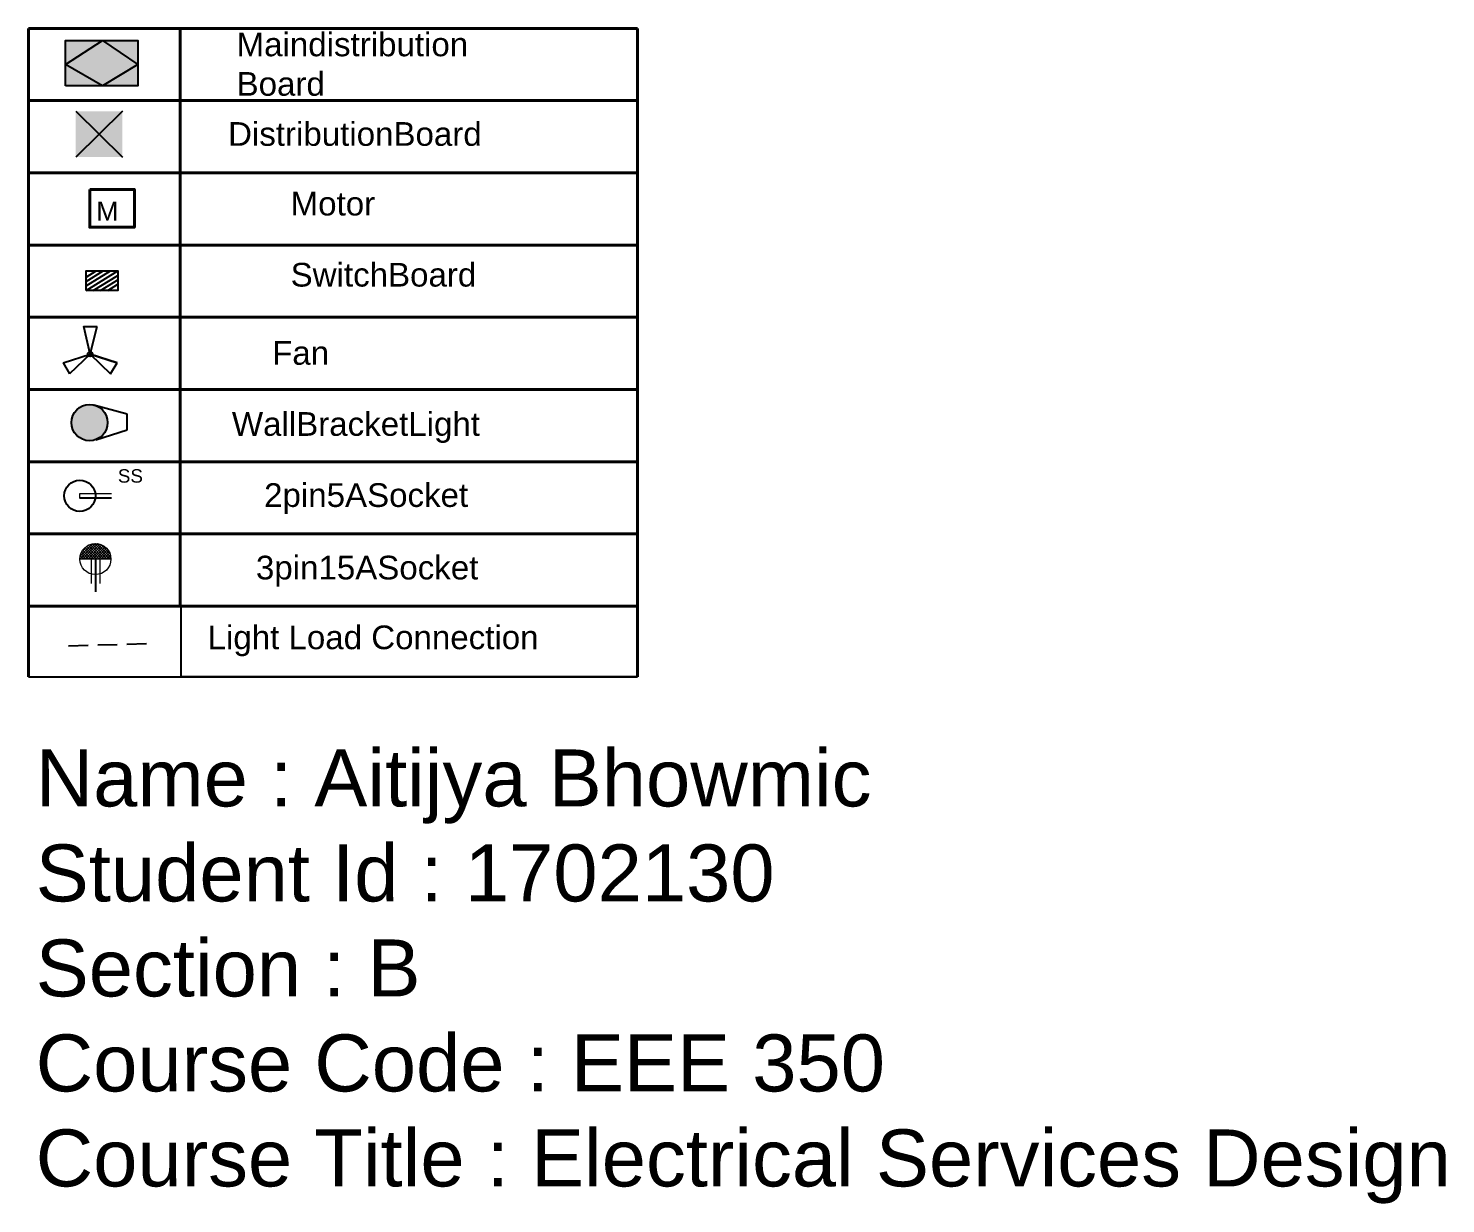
# Model space of a CAD drawing. Header units: inches. Extents: x 2254 to 46109, y 12082 to 26783.
# Drawn here: x 45653.7 to 46108.9, y 25682 to 26059.4 of the extents above; entities that cross this region are included whole.
import ezdxf

# ---------------------------------------------------------------- set-up
doc = ezdxf.new("R2010")
doc.units = ezdxf.units.IN
doc.header["$LTSCALE"] = 5
doc.header["$MEASUREMENT"] = 0
doc.linetypes.add('DASHED2', pattern=[0.375, 0.25, -0.125])
for name, color, linetype in [('CONT-MNR', 96, 'Continuous'), ('Layer1', 7, 'Continuous'), ('LIGHT BULB', 7, 'Continuous'), ('WIRING', 7, 'Continuous')]:
    doc.layers.add(name, color=color, linetype=linetype)
doc.layers.add('dim', color=4, linetype='Continuous', lineweight=18)
doc.layers.add('LIGHT', color=50, linetype='Continuous', lineweight=0)
doc.styles.get("Standard").update_dxf_attribs({"font": 'arial.ttf'})

# ---------------------------------------------------------------- blocks, each defined once
blk = doc.blocks.new('r')
at = {"color": 1, "ltscale": 0.1}
blk.add_line((32734.51, 11226.13), (32724.26, 11226.13), dxfattribs=at)
blk.add_circle((32734.47, 11225.44), 5.03, dxfattribs=at)
at = {"layer": 'dim'}
for p, q in [((32724.26, 11224.8), (32734.51, 11224.8)), ((32734.51, 11224.8), (32734.51, 11226.13))]:
    blk.add_line(p, q, dxfattribs=at)
blk = doc.blocks.new('RE')
at = {"color": 1, "ltscale": 0.1}
blk.add_line((32733.89, 10953.75), (32744.38, 10953.75), dxfattribs=at)
at = {"layer": 'dim', "lineweight": 0}
for p, q in [((32733.89, 10958.68), (32733.89, 10948.68)), ((32733.89, 10955.06), (32741.7, 10955.06)), ((32733.89, 10952.3), (32741.7, 10952.3))]:
    blk.add_line(p, q, dxfattribs=at)
blk.add_circle((32733.89, 10953.68), 5, dxfattribs=at)
at = {"layer": 'LIGHT', "lineweight": 0}
for p, q in [((32728.91, 10954.2), (32733.36, 10958.65)), ((32729.15, 10955.28), (32732.29, 10958.42)), ((32733.89, 10957.11), (32732.51, 10958.49)), ((32733.89, 10957.96), (32733.21, 10958.63)), ((32728.9, 10953.35), (32733.89, 10958.33)), ((32733.89, 10949.54), (32728.95, 10954.47)), ((32729, 10952.61), (32733.89, 10957.49)), ((32733.89, 10950.38), (32729.11, 10955.16)), ((32729.19, 10951.96), (32733.89, 10956.65)), ((32733.89, 10951.22), (32729.34, 10955.77)), ((32729.45, 10951.37), (32733.89, 10955.81)), ((32733.89, 10952.06), (32729.64, 10956.31)), ((32729.77, 10950.85), (32733.89, 10954.97)), ((32733.89, 10952.91), (32729.98, 10956.81)), ((32730.14, 10950.37), (32733.89, 10954.13)), ((32733.89, 10953.75), (32730.38, 10957.25)), ((32733.89, 10954.59), (32730.83, 10957.64)), ((32733.89, 10955.43), (32731.34, 10957.98)), ((32733.89, 10956.27), (32731.89, 10958.27)), ((32733.89, 10948.7), (32728.89, 10953.7)), ((32732.98, 10948.76), (32728.97, 10952.77)), ((32731.73, 10949.17), (32729.38, 10951.52)), ((32730.56, 10949.95), (32733.89, 10953.28)), ((32731.03, 10949.58), (32733.89, 10952.44)), ((32731.55, 10949.26), (32733.89, 10951.6)), ((32732.13, 10949), (32733.89, 10950.76)), ((32732.78, 10948.81), (32733.89, 10949.92)), ((32733.51, 10948.69), (32733.89, 10949.07))]:
    blk.add_line(p, q, dxfattribs=at)

msp = doc.modelspace()

# ---------------------------------------------------------------- hatches: boundary and pattern name
at = {"layer": 'LIGHT BULB'}
h = msp.add_hatch(color=256, dxfattribs=at)
h.set_gradient(color1=(255, 255, 255), color2=(254, 234, 185), tint=1)
h.paths.add_polyline_path([(45673.34, 25926.99, 0.860017), (45675.06, 25938.35), (45674.69, 25938.45, 0.059005), (45673.34, 25938.61, 1)])
at = {"layer": 'WIRING', "lineweight": -3, "ltscale": 5, "true_color": 0x000000}
h = msp.add_hatch(color=18, dxfattribs=at)
h.set_gradient(color1=(255, 255, 255), color2=(254, 234, 185), name='INVCURVED')
h.paths.add_polyline_path([(45688.85, 26047.79), (45677.47, 26055.54), (45665.63, 26047.79), (45677.47, 26040.96)])
h.paths.add_polyline_path([(45688.85, 26055.54), (45677.47, 26055.54), (45688.85, 26047.79)], flags=17)
h.paths.add_polyline_path([(45665.63, 26047.79), (45665.63, 26040.96), (45677.47, 26040.96)], flags=17)
h.paths.add_polyline_path([(45677.47, 26055.54), (45665.63, 26055.54), (45665.63, 26047.79)], flags=17)
h.paths.add_polyline_path([(45688.85, 26047.79), (45677.47, 26040.96), (45688.85, 26040.96)], flags=17)
at = {"layer": 'WIRING', "linetype": 'ByBlock', "lineweight": -3, "ltscale": 5, "true_color": 0x000000}
h = msp.add_hatch(color=18, dxfattribs=at)
h.set_gradient(color1=(255, 255, 255), color2=(254, 234, 185), name='INVCURVED')
h.paths.add_polyline_path([(45683.9, 26032.77), (45676.41, 26032.77), (45676.41, 26025.41)], flags=17)
h.paths.add_polyline_path([(45676.41, 26032.77), (45668.92, 26032.77), (45676.41, 26025.41)], flags=17)
h.paths.add_polyline_path([(45668.92, 26032.77), (45668.92, 26018.05), (45676.41, 26025.41)])
h.paths.add_polyline_path([(45676.41, 26025.41), (45668.92, 26018.05), (45683.9, 26018.05)])
h.paths.add_polyline_path([(45683.9, 26025.25), (45676.41, 26025.41), (45683.9, 26018.05)])
h.paths.add_polyline_path([(45683.9, 26032.77), (45676.41, 26025.41), (45683.9, 26025.25)])

# ---------------------------------------------------------------- linework, layer by layer
at = {"color": 18, "lineweight": 25, "true_color": 0x000000}
for p, q in [((45665.63, 26047.79), (45677.47, 26055.54)), ((45677.47, 26055.54), (45688.85, 26047.79)), ((45677.47, 26040.96), (45665.63, 26047.79)), ((45688.85, 26047.79), (45677.47, 26040.96))]:
    msp.add_line(p, q, dxfattribs=at)
for p, q in [((45672.22, 25975.27), (45682.43, 25981.52)), ((45672.22, 25976.7), (45680.09, 25981.52)), ((45672.22, 25978.13), (45677.76, 25981.52)), ((45672.22, 25979.55), (45675.43, 25981.52)), ((45672.22, 25975.27), (45682.43, 25981.52)), ((45674.55, 25975.27), (45682.43, 25980.09)), ((45676.88, 25975.27), (45682.43, 25978.66)), ((45679.22, 25975.27), (45682.43, 25977.24))]:
    msp.add_line(p, q)
at = {"lineweight": 25}
msp.add_lwpolyline([(45665.63, 26040.96), (45665.63, 26055.54), (45688.85, 26055.54), (45688.85, 26040.96)], close=True, dxfattribs=at)
msp.add_lwpolyline([(45672.22, 25975.27), (45672.22, 25981.52), (45682.43, 25981.52), (45682.43, 25975.27)], close=True)
at = {"layer": 'Layer1', "color": 9, "lineweight": 40, "true_color": 0xc7c8ca}
for p, q in [((45653.68, 26059.41), (45849.34, 26059.41)), ((45653.68, 26059.41), (45653.68, 25851.16)), ((45702.48, 26059.41), (45702.48, 25873.85)), ((45849.34, 26059.41), (45849.34, 25851.16)), ((45653.68, 26036.21), (45849.34, 26036.21)), ((45653.68, 26013.02), (45849.34, 26013.02)), ((45653.68, 25989.83), (45849.34, 25989.83)), ((45653.68, 25966.63), (45849.34, 25966.63)), ((45653.68, 25943.44), (45849.34, 25943.44)), ((45653.68, 25920.24), (45849.34, 25920.24)), ((45653.68, 25897.05), (45849.34, 25897.05)), ((45653.68, 25873.85), (45849.34, 25873.85))]:
    msp.add_line(p, q, dxfattribs=at)
at = {"layer": 'Layer1', "color": 7, "lineweight": 40}
msp.add_lwpolyline([(45673.41, 26007.7), (45687.76, 26007.7), (45687.76, 25995.55), (45673.41, 25995.55)], close=True, dxfattribs=at)
at = {"layer": 'LIGHT BULB'}
for p, q in [((45673.52, 25954.82), (45675.79, 25963.67)), ((45664.82, 25952.03), (45673.52, 25954.82)), ((45673.52, 25954.82), (45666.92, 25948.5)), ((45673.52, 25954.82), (45682.21, 25952.03)), ((45682.21, 25952.03), (45673.52, 25954.82)), ((45673.52, 25954.82), (45680.11, 25948.5)), ((45685.41, 25935.51), (45674.69, 25938.45)), ((45685.41, 25930.45), (45685.41, 25935.51)), ((45675.37, 25927.25), (45685.41, 25930.45))]:
    msp.add_line(p, q, dxfattribs=at)
msp.add_lwpolyline([(45673.52, 25954.82), (45671.53, 25963.67), (45674.85, 25963.67)], dxfattribs=at)
for centre, radius in [((45673.52, 25954.82), 0.761), ((45673.34, 25932.8), 5.81)]:
    msp.add_circle(centre, radius, dxfattribs=at)
at = {"layer": 'WIRING', "color": 18, "true_color": 0x000000}
msp.add_line((45683.9, 26032.77), (45668.92, 26018.05), dxfattribs=at)
at = {"layer": 'WIRING', "color": 18, "linetype": 'ByBlock', "lineweight": -3, "ltscale": 5, "true_color": 0x000000}
for p, q in [((45668.92, 26032.77), (45683.9, 26018.05)), ((45702.82, 25851.16), (45702.82, 25873.85)), ((45653.68, 25851.16), (45849.34, 25851.16)), ((45849.34, 25851.16), (45702.82, 25851.16))]:
    msp.add_line(p, q, dxfattribs=at)
at = {"layer": 'WIRING', "color": 18, "lineweight": -3, "ltscale": 5, "true_color": 0x000000}
for p, q in [((45671.53, 25963.67), (45675.79, 25963.67)), ((45664.82, 25952.03), (45666.92, 25948.5)), ((45680.11, 25948.5), (45682.21, 25952.03))]:
    msp.add_line(p, q, dxfattribs=at)
at = {"layer": 'WIRING', "color": 30, "linetype": 'DASHED2', "lineweight": -3, "ltscale": 5, "true_color": 0xf26722}
msp.add_line((45666.62, 25861.16), (45693.5, 25861.93), dxfattribs=at)

# ---------------------------------------------------------------- block references
at = {"layer": 'CONT-MNR', "lineweight": 9, "ltscale": 0.1}
for name, p, rotation in [('r', (78404.67, 37134.75), 180), ('RE', (34721.53, 58622.9), 270)]:
    msp.add_blockref(name, p, dxfattribs=dict(at, rotation=rotation))

# ---------------------------------------------------------------- texts
at = {"lineweight": 40, "attachment_point": 1}
for s, width, insert, char_height in [('Maindistribution Board', 7.7332, (45720.57, 26058.06), 7.6044), ('DistributionBoard', 8.2197, (45717.83, 26029.3), 7.6044), ('Motor', 5.8281, (45737.93, 26006.93), 7.604), ('SwitchBoard', 6.0025, (45737.93, 25984.1), 7.6044), ('Fan', 4.6525, (45731.99, 25958.99), 7.604), ('WallBracketLight', 7.9236, (45719.06, 25936.17), 7.6044), ('2pin5ASocket', 6.8166, (45729.41, 25913.34), 7.6044), ('3pin15ASocket', 8.401, (45726.78, 25890.06), 7.6044)]:
    msp.add_mtext_dynamic_manual_height_columns(s, width=width, gutter_width=1, heights=[0], dxfattribs=dict(at, insert=insert, char_height=char_height))
at = {"lineweight": 25, "insert": (45682.43, 25917.85), "char_height": 4.319, "attachment_point": 1}
msp.add_mtext_dynamic_manual_height_columns('SS', width=0.1038, gutter_width=1, heights=[0], dxfattribs=at)
at = {"layer": 'Layer1', "color": 7, "lineweight": 40, "insert": (45675.45, 26003.8), "char_height": 6.19, "attachment_point": 1}
msp.add_mtext_dynamic_manual_height_columns('M', width=6.1867, gutter_width=1, heights=[0], dxfattribs=at)
at = {"layer": 'WIRING', "color": 0, "linetype": 'ByBlock', "lineweight": -3, "ltscale": 5, "insert": (45711.26, 25867.66), "char_height": 7.6044, "attachment_point": 1}
msp.add_mtext_dynamic_manual_height_columns('Light Load Connection', width=116.074, gutter_width=1, heights=[0], dxfattribs=at)
at = {"layer": 'WIRING', "color": 18, "lineweight": -3, "ltscale": 5, "true_color": 0x000000, "insert": (45656.04, 25827.86), "char_height": 18.2995, "attachment_point": 1}
msp.add_mtext_dynamic_manual_height_columns('Name : Aitijya Bhowmic\\PStudent Id : 1702130\\PSection : B\\PCourse Code : EEE 350\\PCourse Title : Electrical Services Design', width=25177.3299, gutter_width=91.5, heights=[0], dxfattribs=at)

doc.saveas('drawing.dxf')
